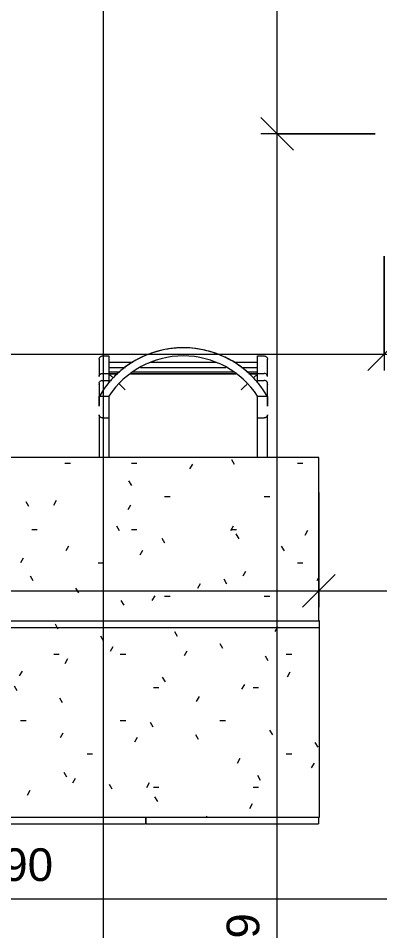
# Model space of a CAD drawing. Header units: millimetres. Extents: x -168557 to 193771, y -108373 to 197278.
# Drawn here: x 177542 to 178649, y -14727 to -11937 of the extents above; entities that cross this region are included whole.
import ezdxf

# ---------------------------------------------------------------- set-up
doc = ezdxf.new("R2010")
doc.units = ezdxf.units.MM
for name, color, linetype, lineweight in [('A-ANNO-DIMS', 211, 'Continuous', 9), ('A-ANNO-DIMS-50', 211, 'Continuous', 9), ('I-FURN', 30, 'Continuous', 9), ('Q-CASE', 31, 'Continuous', 9)]:
    doc.layers.add(name, color=color, linetype=linetype, lineweight=lineweight)
doc.styles.add('@Arial Unicode MS_1', font='ARIALUNI.TTF', dxfattribs={"height": 99.99999999999999})
doc.dimstyles.new('CRT_-__Metros_-_Linha_de_chamada_3_5_mm_2', dxfattribs={"dimscale": 304.8, "dimtxt": 100.5844853193191, "dimasz": 0.3280839895013123, "dimexe": 0.1640419947506562, "dimexo": 0.0625, "dimgap": 0.08202099737532809, "dimtad": 1, "dimdec": 0, "dimlfac": 0.1, "dimdsep": 46, "dimtxsty": '@Arial Unicode MS_1', "dimblk1": 'OBLIQUE', "dimblk2": 'OBLIQUE', "dimsah": 1, "dimcen": 0.09, "dimdle": 0.1640419947506562, "dimazin": 0, "dimtfac": 1, "dimtdec": 4, "dimtix": 1, "dimtmove": 0, "dimatfit": 3, "dimfxl": 0.9842519685039369, "dimfxlon": 1, "dimtvp": 1, "dimtolj": 1, "dimtzin": 0, "dimarcsym": 2})
doc.dimstyles.new('CRT_-__Metros_-_Linha_de_chamada_3_5_mm_3', dxfattribs={"dimscale": 304.8, "dimtxt": 100.5844853193191, "dimasz": 0.3280839895013123, "dimexe": 0.1640419947506562, "dimexo": 0.0625, "dimgap": 0.08202099737532809, "dimtad": 1, "dimlfac": 0.001, "dimrnd": 0.01, "dimzin": 0, "dimdsep": 46, "dimtxsty": '@Arial Unicode MS_1', "dimblk1": 'OBLIQUE', "dimblk2": 'OBLIQUE', "dimsah": 1, "dimcen": 0.09, "dimdle": 0.1640419947506562, "dimazin": 0, "dimtfac": 1, "dimtdec": 4, "dimtix": 1, "dimtmove": 0, "dimatfit": 3, "dimfxl": 0.9842519685039369, "dimfxlon": 1, "dimtvp": 1, "dimtolj": 1, "dimtzin": 0, "dimarcsym": 2})
doc.dimstyles.new('CRT_-__Metros_-_Linha_de_chamada_3_5_mm_5', dxfattribs={"dimscale": 304.8, "dimtxt": 100.5844853193191, "dimasz": 0.3280839895013123, "dimexe": 0.1640419947506562, "dimexo": 0.0625, "dimgap": 0.08202099737532809, "dimtad": 1, "dimlfac": 0.001, "dimrnd": 0.01, "dimzin": 0, "dimdsep": 46, "dimtxsty": '@Arial Unicode MS_1', "dimblk1": 'OBLIQUE', "dimblk2": 'OBLIQUE', "dimsah": 1, "dimcen": 0.09, "dimdle": 0.1640419947506562, "dimazin": 0, "dimtfac": 1, "dimtdec": 4, "dimtix": 1, "dimtmove": 2, "dimatfit": 3, "dimfxl": 0.9842519685039369, "dimfxlon": 1, "dimtvp": 1, "dimtolj": 1, "dimtzin": 0, "dimarcsym": 2})
pattern_1 = [(270, (15379.188, -7064.62), (101.6, -406.4), [16.764, -288.036, 16.764, -288.036, -1625.6]), (270, (15379.188, -7064.62), (101.6, -406.4), [-609.6, 16.764, -592.836, 16.764, -288.036, -711.2]), (270, (15379.188, -7064.62), (101.6, -406.4), [-1524, 16.764, -186.436, 16.764, -491.236]), (29.99999999999999, (15429.988, -7217.02), (301.1527240979959, 291.1881810244989), [16.764, -288.036, 16.764, -288.036, -1625.6]), (29.99999999999999, (15429.988, -7217.02), (301.1527240979959, 291.1881810244989), [-609.6, 16.764, -592.836, 16.764, -288.036, -711.2]), (29.99999999999999, (15429.988, -7217.02), (301.1527240979959, 291.1881810244989), [-1524, 16.764, -186.436, 16.764, -491.236]), (150, (15633.188, -7267.82), (-402.7527240979959, 115.211818975501), [16.764, -288.036, 16.764, -288.036, -1625.6]), (150, (15633.188, -7267.82), (-402.7527240979959, 115.211818975501), [-609.6, 16.764, -592.836, 16.764, -288.036, -711.2]), (150, (15633.188, -7267.82), (-402.7527240979959, 115.211818975501), [-1524, 16.764, -186.436, 16.764, -491.236])]

# ---------------------------------------------------------------- blocks, each defined once
blk = doc.blocks.new('CRT_GAB_COZ_Bancada com cuba - Bancada em U-4227795-TERREO')
at = {"layer": 'Q-CASE'}
h = blk.add_hatch(dxfattribs=at)
h.set_pattern_fill('FP_5', color=256, style=0, pattern_type=2)
h.set_pattern_definition(pattern_1)
h.paths.add_polyline_path([(1579.537704918011, -2927.393993033465), (1579.537704918011, -3502.023997363021), (1599.537704918028, -3502.023997363021), (1599.53770491803, -19.0499999999935), (1579.537704918013, -19.0499999999935), (1579.537704918011, -2213.234141251339)])
h = blk.add_hatch(dxfattribs=at)
h.set_pattern_fill('FP_5', color=256, style=0, pattern_type=2)
h.set_pattern_definition(pattern_1)
h.paths.add_polyline_path([(999.5377049180106, -2213.234141251339), (999.5377049180106, -3502.023997363017), (1579.537704918011, -3502.023997363017), (1579.537704918011, -599.9999999999957), (999.5377049180106, -599.9999999999957), (999.5377049180106, -1856.154215360276)])
at = {"layer": 'Q-CASE', "color": 55}
for p, q in [((1579.537704918025, -19.05000000000054), (1579.537704918025, -3502.023997363025)), ((999.5377049180229, -600.0000000000022), (999.5377049180229, -3502.023997363021)), ((999.5377049180229, -3502.023997363021), (1579.537704918025, -3502.023997363021)), ((1579.537704918025, -3502.023997363025), (1599.537704918041, -3502.023997363025)), ((1599.537704918041, -3502.023997363025), (1599.537704918041, -3500.000000000007))]:
    blk.add_line(p, q, dxfattribs=at)
blk = doc.blocks.new('Blks_Coz_Bancada para Banquetas - Madeira-3512688-TERREO')
at = {"layer": 'Q-CASE'}
h = blk.add_hatch(dxfattribs=at)
h.set_pattern_fill('FP_9', color=256, style=0, pattern_type=2)
h.set_pattern_definition([(180, (-5269.92, -13829.651), (-406.4, -101.6000000000001), [16.764, -288.036, 16.764, -1913.636]), (180, (-5269.92, -13829.651), (-406.4, -101.6000000000001), [-321.564, -288.036, 16.764, -592.836, -1016]), (180, (-5269.92, -13829.651), (-406.4, -101.6000000000001), [-1219.2, 16.764, -288.036, 16.764, -694.436]), (180, (-5269.92, -13829.651), (-406.4, -101.6000000000001), [-1540.764, -186.436, 16.764, -491.236]), (300.0000000000001, (-5422.32, -13880.451), (291.188181024499, -301.1527240979958), [16.764, -288.036, 16.764, -1913.636]), (300.0000000000001, (-5422.32, -13880.451), (291.188181024499, -301.1527240979958), [-321.564, -288.036, 16.764, -592.836, -1016]), (300.0000000000001, (-5422.32, -13880.451), (291.188181024499, -301.1527240979958), [-1219.2, 16.764, -288.036, 16.764, -694.436]), (300.0000000000001, (-5422.32, -13880.451), (291.188181024499, -301.1527240979958), [-1540.764, -186.436, 16.764, -491.236]), (59.99999999999999, (-5473.12, -14083.651), (115.2118189755011, 402.7527240979958), [16.764, -288.036, 16.764, -288.036, -1625.6]), (59.99999999999999, (-5473.12, -14083.651), (115.2118189755011, 402.7527240979958), [-609.6, 16.764, -592.836, 16.764, -288.036, -711.2]), (59.99999999999999, (-5473.12, -14083.651), (115.2118189755011, 402.7527240979958), [-1524, 16.764, -186.436, 16.764, -491.236])])
h.paths.add_polyline_path([(-1705.299673566301, -49.99999999998646), (-1705.299673566304, -549.9999999999876), (1794.700326433676, -549.9999999999854), (1794.700326433676, -49.99999999998646), (-1132.693666599793, -49.99999999998646)])
at = {"layer": 'Q-CASE', "color": 55}
for p, q in [((1794.700326433667, -49.9999999999998), (-1705.299673566308, -49.9999999999998)), ((-1705.299673566308, -49.9999999999998), (-1705.299673566308, -549.9999999999998)), ((-1705.299673566308, -549.9999999999998), (1794.700326433667, -549.9999999999998))]:
    blk.add_line(p, q, dxfattribs=at)
blk = doc.blocks.new('Blks_Mob_Banqueta Minimalista_Brazilian Duda Stool - Madeira e Couro Cinza-3517035-TERREO')
at = {"layer": 'I-FURN', "color": 254}
for p, q in [((-257.4999999999935, 7.849524414721737), (-257.4999999999935, -122.8987100799154)), ((-227.5, 7.849524414708674), (-227.5, -112.8987100799285)), ((227.5, -112.8987100799286), (227.5, 7.849524414706408)), ((257.5000000000064, -122.8987100799154), (257.5000000000064, 7.849524414719571)), ((-227.4999999999937, -112.8987100799155), (-247.4999999999935, -112.8987100799155)), ((-227.5, -112.8987100799284), (-227.5, -152.8987100799284)), ((247.5000000000065, -112.8987100799155), (227.5000000000068, -112.8987100799155)), ((227.5, -152.8987100799283), (227.5, -112.8987100799284)), ((-257.4999999999935, -152.8987100799151), (-257.4999999999935, -179.3351540673724)), ((-227.5, -152.8987100799285), (-227.5, -179.3351540673838)), ((227.5, -179.3351540673838), (227.5, -152.8987100799285)), ((257.5000000000064, -179.3351540673724), (257.5000000000064, -152.8987100799151)), ((-257.4999999999935, -179.3351540673724), (-257.4999999999935, -219.2200227414693)), ((-247.4999999999999, -179.3351540673838), (-257.5000000000002, -179.3351540673838)), ((-227.5, -179.3351540673838), (-247.4999999999999, -179.3351540673838)), ((-227.4999999999995, -179.335154067389), (-245.213900124452, -179.3351540673902)), ((245.2138879080011, -179.3351540673874), (227.5000000000006, -179.3351540673875)), ((247.5, -179.3351540673838), (227.5, -179.3351540673838)), ((257.4999999999999, -179.3351540673838), (247.5, -179.3351540673838)), ((257.5000000000064, -219.2200227399424), (257.5000000000064, -179.3351540673724)), ((-257.4999999999935, -214.6958493961684), (-257.4999999999935, -213.6775216729148)), ((-227.5000000000017, -221.2741903891403), (-227.5000000000017, -220.5833389433932)), ((-227.5, -220.5833389433933), (-227.5, -227.8391068763874)), ((227.5000000000027, -221.2741903891392), (227.5000000000027, -220.5833382053129)), ((227.5, -227.8391068763885), (227.5, -220.5833382053152)), ((257.5000000000064, -213.6775216729148), (257.5000000000064, -214.7564923617868)), ((-257.4999999999935, -239.347593466923), (-257.4999999999935, -292.4686083776817)), ((-227.5, -227.8391068763874), (-247.5000000000002, -227.8391068763874)), ((-227.5, -249.3170404370929), (-247.5000000000012, -249.3170404370929)), ((-227.5, -227.8391068763869), (-227.5, -249.3170404370929)), ((-200.6637139716885, -247.8598762273734), (-227.4999999999995, -247.8598762273734)), ((-227.4999999999995, -247.9089821370671), (-200.6113592231695, -247.9089821370671)), ((-227.5, -249.3170404370929), (-227.5, -302.4931981155535)), ((161.8958612363031, -247.8598762273734), (-161.8958612363022, -247.8598762273734)), ((-161.8369619430067, -247.9089821370671), (161.8369619430077, -247.9089821370671)), ((200.6121997060025, -247.9089821370671), (227.5000000000005, -247.9089821370671)), ((227.5000000000004, -247.8598762273734), (200.6645569977196, -247.8598762273734)), ((227.5, -249.3170404370929), (227.5, -227.839106876388)), ((247.5000000000004, -227.8391068763875), (227.5, -227.8391068763875)), ((227.5, -302.4931981155535), (227.5, -249.3170404370929)), ((247.4999999999997, -249.3170404370929), (227.5, -249.3170404370929)), ((257.5000000000064, -292.4686083776817), (257.5000000000064, -239.3475934666891)), ((-194.1616701619841, -253.9584400667781), (-227.4999999999995, -253.9584400667781)), ((-177.8496545636127, -267.6447596654492), (-227.4999999999937, -267.6447596654492)), ((154.5810369617344, -253.9584400667781), (-154.5810369617334, -253.9584400667781)), ((130.4889960622577, -267.6447596654492), (-130.4889960622425, -267.6447596654492)), ((227.5000000000068, -267.6447596654492), (177.8496545636257, -267.6447596654492)), ((227.5000000000005, -253.9584400667781), (194.1621973431124, -253.9584400667781)), ((-227.5, -302.4931981155535), (-247.5000000000002, -302.4931981155535)), ((-227.4999999999937, -282.6447596654501), (-154.4998930308543, -282.6447596654501)), ((-101.069004587258, -282.6447596654501), (101.0690045872732, -282.6447596654501)), ((154.4998930308695, -282.6447596654501), (227.5000000000068, -282.6447596654501)), ((247.4999999999997, -302.4931981155535), (227.5, -302.4931981155535))]:
    blk.add_line(p, q, dxfattribs=at)
at = {"layer": 'I-FURN', "color": 254, "flags": 128}
for points in [[(-257.4999999999935, -122.8987100799154), (-257.4920010666049, -122.4988167380504), (-257.4680170630202, -122.0995631402247), (-257.428086358531, -121.7015880070274), (-257.3722728337519, -121.3055280137735), (-257.3006657784044, -120.9120167719639), (-257.2133797485149, -120.5216838156452), (-257.1105543831023, -120.1351535942769), (-256.9923541808176, -119.7530444737556), (-256.8589682367726, -119.3759677471641), (-256.7106099400228, -119.00452665683), (-256.5475166321945, -118.6393154292568), (-256.369949227788, -118.2809183245009), (-256.1781917967709, -117.9299087014777), (-255.9725511101275, -117.586848100706), (-255.7533561490898, -117.2522853459656), (-255.5209575788367, -116.9267556662935), (-255.2757271875031, -116.6107798397328), (-255.0180572914025, -116.3048633602028), (-254.7483601074039, -116.0094956288117), (-254.4670670934651, -115.7251491709198), (-254.1746282584073, -115.4522788802076), (-253.8715114419795, -115.1913212909277), (-253.5582015664278, -114.9426938795517), (-253.2351998607193, -114.7067943969046), (-252.9030230586742, -114.4840002318382), (-252.5622025723226, -114.274667807482), (-252.2132836417301, -114.0791320110668), (-251.8568244627616, -113.8977056581498), (-251.4933952940557, -113.7306789921977), (-251.1235775447614, -113.578319220243), (-250.7479628443809, -113.4408700854196), (-250.3671520963136, -113.3185514770246), (-249.981754516517, -113.2115590787316), (-249.5923866589066, -113.1200640555621), (-249.1996714289965, -113.0442127800324), (-248.8042370873751, -112.9841265979992), (-248.4067162446383, -112.9399016345403), (-248.0077448493283, -112.911608640159), (-247.6079611705761, -112.8992928776163), (-247.4999999999935, -112.8987100799155)], [(247.5000000000065, -112.8987100799155), (247.8998933418715, -112.9067090133062), (248.2991469396994, -112.9306930168887), (248.6971220728946, -112.9706237213779), (249.0931820661484, -113.0264372461592), (249.4866933079581, -113.0980443015045), (249.8770262642789, -113.1853303313963), (250.2635564856494, -113.2881556968088), (250.6456656061664, -113.4063558990913), (251.0227423327578, -113.5397418431364), (251.3941834230919, -113.6881001398862), (251.7593946506651, -113.8511934477144), (252.1177917554232, -114.0287608521231), (252.4688013784442, -114.220518283138), (252.8118619792159, -114.4261589697815), (253.1464247339563, -114.6453539308191), (253.4719544136306, -114.8777525010723), (253.7879302401913, -115.1229828924059), (254.0938467197235, -115.3806527885064), (254.3892144511125, -115.6503499725073), (254.6735609090021, -115.9316429864439), (254.9464311997144, -116.2240818215016), (255.2073887889964, -116.5271986379295), (255.4560162003703, -116.8405085134812), (255.6919156830173, -117.1635102191897), (255.9147098480859, -117.4956870212347), (256.1240422724399, -117.8365075075864), (256.3195780688551, -118.1854264381788), (256.5010044217722, -118.5418856171495), (256.6680310877242, -118.9053147858532), (256.8203908596789, -119.2751325351497), (256.9578399945023, -119.650747235528), (257.0801586028995, -120.0315579835953), (257.1871510011903, -120.416955563392), (257.2786460243599, -120.8063234210023), (257.3544972998917, -121.1990386509146), (257.4145834819249, -121.5944729925338), (257.4588084453839, -121.9919938352729), (257.487101439763, -122.3909652305785), (257.4994172023057, -122.7907489093328), (257.5000000000064, -122.8987100799154)], [(-257.4999999999935, -179.3351540673724), (-257.4999999999935, -178.1354740417731), (-257.4999999999935, -176.9377132482959), (-257.4999999999935, -175.7437878487039), (-257.4999999999935, -174.5556078689445), (-257.4999999999935, -173.3750741435199), (-257.4999999999935, -172.2040752745552), (-257.4999999999935, -171.0444846104481), (-257.4999999999935, -169.8981572488885), (-257.4999999999935, -168.7669270691185), (-257.4999999999935, -167.652603798112), (-257.4999999999935, -166.55697011539), (-257.4999999999935, -165.4817788011267), (-257.4999999999935, -164.4287499320594), (-257.4999999999935, -163.3995681297444), (-257.4999999999935, -162.3958798655188), (-257.4999999999935, -161.4192908265003), (-257.4999999999935, -160.4713633468181), (-257.4999999999935, -159.5536139082258), (-257.4999999999935, -158.6675107140525), (-257.4999999999935, -157.8144713403835), (-257.4999999999935, -156.9958604682446), (-257.4999999999935, -156.2129877004006), (-257.4999999999935, -155.4671054662812), (-257.4999999999935, -154.7594070183401), (-257.4999999999935, -154.091024523132), (-257.4999999999935, -153.46302725007), (-257.4999999999935, -152.8764198608223), (-257.4999999999935, -152.3321408020755), (-257.4999999999935, -151.8310608042171), (-257.4999999999935, -151.3739814883531), (-257.4999999999935, -150.9616340838851), (-257.4999999999935, -150.5946782586935), (-257.4999999999935, -150.273701063821), (-257.4999999999935, -149.9992159943124), (-257.4999999999935, -149.7716621677169), (-257.4999999999935, -149.5914036216196), (-257.4999999999935, -149.4587287312405), (-257.4999999999935, -149.3738497481031), (-257.4999999999935, -149.3369024604706)], [(-257.4999999999935, -149.3591508675426), (-257.4999999999935, -149.4311028782923), (-257.4999999999935, -149.5508949917535), (-257.4999999999935, -149.7183355661016), (-257.4999999999935, -149.9331567321332), (-257.4999999999935, -150.1950148218106), (-257.4999999999935, -150.5034909180462), (-257.4999999999935, -150.8580915248979), (-257.4999999999935, -151.2582493570332), (-257.4999999999935, -151.7033242472826)], [(257.5000000000064, -151.4759535345236), (257.5000000000064, -151.05317811003), (257.5000000000064, -150.6756478138969), (257.5000000000064, -150.3439666140723), (257.5000000000064, -150.0586651297131), (257.5000000000064, -149.8201997823384), (257.5000000000064, -149.6289520656309), (257.5000000000064, -149.4852279351409), (257.5000000000064, -149.3892573188183), (257.5000000000064, -149.341193749177)], [(257.5000000000064, -149.3591508675426), (257.5000000000064, -149.4311028782945), (257.5000000000064, -149.5508949917556), (257.5000000000064, -149.7183355661037), (257.5000000000064, -149.9331567321332), (257.5000000000064, -150.1950148218128), (257.5000000000064, -150.5034909180484), (257.5000000000064, -150.8580915248979), (257.5000000000064, -151.2582493570332), (257.5000000000064, -151.7033242472848), (257.5000000000064, -152.1926041707738), (257.5000000000064, -152.7253063839955), (257.5000000000064, -153.3005786770424), (257.5000000000064, -153.9175007369685), (257.5000000000064, -154.5750856200814), (257.5000000000064, -155.2722813308429), (257.5000000000064, -156.0079725048438), (257.5000000000064, -156.7809821931454), (257.5000000000064, -157.5900737451436), (257.5000000000064, -158.4339527869578), (257.5000000000064, -159.3112692921332), (257.5000000000064, -160.2206197414147), (257.5000000000064, -161.1605493680675), (257.5000000000064, -162.1295544851974), (257.5000000000064, -163.1260848913282), (257.5000000000064, -164.1485463503896), (257.5000000000064, -165.1953031421605), (257.5000000000064, -166.2646806790704), (257.5000000000064, -167.3549681851836), (257.5000000000064, -168.4644214330709), (257.5000000000064, -169.5912655342081), (257.5000000000064, -170.7336977784122), (257.5000000000064, -171.8898905178021), (257.5000000000064, -173.0579940906288), (257.5000000000064, -174.2361397803635), (257.5000000000064, -175.4224428052277), (257.5000000000064, -176.6150053334426), (257.5000000000064, -177.811919519366), (257.5000000000064, -179.0112705556246), (257.5000000000064, -179.3351540673724)], [(-256.8311728968918, -179.3351540673789), (-250.6915028429293, -189.486961192554), (-244.1507798624206, -199.3851266372497), (-237.2194677168547, -209.0138154482455), (-229.9086550270622, -218.357623777459), (-222.2300375337905, -227.4016035248011), (-214.195899387009, -236.1312862519539), (-205.8190934939001, -244.5327063287869), (-197.113020956928, -252.5924232753887), (-188.0916096349641, -260.2975432639549), (-178.7692918616523, -267.635739746177), (-169.1609813567759, -274.595273173084), (-159.2820493674828, -281.1650097758097), (-149.148300077558, -287.3344393772624), (-138.7759453241175, -293.0936922061489), (-128.181578662113, -298.4335546865253), (-117.3821488181958, -303.3454841775299), (-106.3949325763577, -307.8216226397973), (-95.23750713877232, -311.8548092066511), (-83.92772200601841, -315.4385916399478), (-72.48367042167855, -318.5672366522941), (-60.92366042702159, -321.2357390790818), (-49.26618557203691, -323.4398298856721), (-37.5298953296961, -325.1759829969619), (-25.73356526077835, -326.4414209383314), (-13.89606697697925, -327.2341192790184), (-2.036337950350071, -327.5528098707765), (9.82664878260008, -327.3969828766442), (21.67391497374134, -326.7668875865711), (33.48650752444411, -325.6635320186112), (45.24552880651711, -324.0886813062951), (56.93216689436539, -322.0448548748204), (68.52772566006175, -319.5353224104795), (80.0136546831699, -316.5640986298803), (91.37157892745456, -313.1359368572432), (102.5833281370205, -309.2563214201004), (113.6309659048433, -304.931458875547), (124.4968183671976, -300.1682680810624), (135.1635024780695, -294.9743691258294), (145.6139538183189, -289.3580711402002), (155.8314538951133, -283.3283590028759), (165.7996568879464, -276.894878967), (175.5026157984653, -270.0679232282318), (184.9248079622676, -262.8584134594139), (194.0511598818494, -255.2778833382295), (202.867071340995, -247.3384600957746), (211.3584387619978, -239.0528451155921), (219.5116777683754, -230.434293614138), (227.3137449169838, -221.4965934352954), (234.7521585647391, -212.2540429927372), (241.8150188365773, -202.7214283955357), (248.4910266627348, -192.9139997935329), (254.7695018548195, -182.8474469803458), (256.8311728969069, -179.3351540673767)], [(-247.5000000000003, -302.4931981155532), (-249.7252093395627, -302.2418607213045), (-251.8388373911745, -301.5004516449998), (-253.7348980185858, -300.3061482335796), (-255.3183148246787, -298.7188378470692), (-256.5096886790228, -296.8181148562791), (-257.2492791218174, -294.6992894486955), (-257.5000000000002, -292.4686083776991)], [(257.4999999999999, -292.4686083776941), (257.2492791218181, -294.6992894486915), (256.5096886790241, -296.8181148562761), (255.3183148246802, -298.7188378470673), (253.7348980185872, -300.3061482335787), (251.8388373911754, -301.5004516449997), (249.7252093395629, -302.2418607213049), (247.4999999999997, -302.4931981155537)]]:
    blk.add_lwpolyline(points, dxfattribs=at)
at = {"layer": 'I-FURN', "color": 254}
blk.add_arc((1.945231000646679e-14, -30.939772393552), 271.6200274319319, 213.1159033759157, 326.884096624084, dxfattribs=at)
for points, knots in [([(-257.4999999999763, -219.2200038895348), (-257.5000016368875, -219.8651551220332), (-257.3310613839837, -221.1549774697201), (-256.3369914921178, -223.6056887603588), (-254.185314320531, -225.9305750444672), (-250.8638896171312, -227.5108109340815), (-248.6211175148168, -227.8390940550038), (-247.5000000000003, -227.8391068763867)], [0, 0, 0, 0, 0.1428571428571428, 0.2857142857142857, 0.5714285714285714, 0.7857142857142857, 1, 1, 1, 1]), ([(-177.4999999999988, -198.7285685476302), (-181.6457346435893, -202.8101039214657), (-188.1086740009271, -209.3246292001329), (-194.4053705524647, -215.5641895318507), (-196.7169874121674, -217.8483711992006)], [0, 0, 0, 0, 0.2, 0.3202070231050141, 0.3202070231050141, 0.3202070231050141, 0.3202070231050141]), ([(177.4999999999997, -198.7285685476302), (181.5831695575997, -202.872643967387), (188.1203755508668, -209.3129323334382), (194.4139056801291, -215.5556578201517), (196.7225597547892, -217.842801086765)], [0, 0, 0, 0, 0.2, 0.3202070231049995, 0.3202070231049995, 0.3202070231049995, 0.3202070231049995]), ([(-214.2829165139851, -235.1102010396431), (-216.5605252865114, -237.3292051331229), (-221.5827369258601, -242.2031133390413), (-225.5400385161578, -246.0410745470028), (-227.4999999999995, -247.8598762273734)], [0.6535193786392312, 0.6535193786392312, 0.6535193786392312, 0.6535193786392312, 0.8, 1, 1, 1, 1]), ([(-222.692042257892, -226.8779223361204), (-219.5049085218785, -230.5003748283543), (-211.3483532702494, -239.323841989349), (-198.4184765836889, -251.7126878177722), (-188.6124168643347, -259.941944352859), (-184.0732074078936, -263.5346722787124)], [0.08423626056503643, 0.08423626056503643, 0.08423626056503643, 0.08423626056503643, 0.25, 0.5, 0.7140879282361987, 0.7140879282361987, 0.7140879282361987, 0.7140879282361987]), ([(184.0758355579506, -263.5325822325073), (188.6106769955592, -259.9432094493984), (198.4125574641065, -251.7177460901124), (211.3391541229874, -239.3333115285148), (219.4999272570495, -230.5059109488948), (222.6892679006409, -226.8810637495968)], [0.2860715973786979, 0.2860715973786979, 0.2860715973786979, 0.2860715973786979, 0.5, 0.75, 0.9157739561174258, 0.9157739561174258, 0.9157739561174258, 0.9157739561174258]), ([(214.2802184469704, -235.113499616994), (216.5549343033995, -237.3351670346066), (221.5726707925786, -242.2133224130765), (225.5785084434827, -246.0026200162794), (227.5000000000004, -247.8598762273733)], [0.6535259124047781, 0.6535259124047781, 0.6535259124047781, 0.6535259124047781, 0.8, 1, 1, 1, 1]), ([(251.8373788848947, -248.3303307653725), (251.5004117323809, -248.4920825642893), (250.1163033474458, -249.0638845138385), (248.6211195387907, -249.3170422612788), (247.4999999999999, -249.3170404370932)], [0.7142857142857142, 0.7142857142857142, 0.7142857142857142, 0.7142857142857142, 0.7857142857142857, 1, 1, 1, 1]), ([(-183.0076158900728, -264.3741226181782), (-182.6011029623492, -264.6928619637625), (-176.8900500256102, -269.1467116092514), (-171.1659735786228, -273.275660190673), (-165.8552662894568, -276.8573832264761)], [0.7308363295526008, 0.7308363295526008, 0.7308363295526008, 0.7308363295526008, 0.75, 1, 1, 1, 1]), ([(-165.8552662894568, -276.8573832264761), (-159.597195755659, -281.0780405080988), (-150.5179451169156, -286.7179540318534), (-140.9178699581728, -291.9670057743191), (-138.1826417892393, -293.4070978404783)], [0, 0, 0, 0, 0.07142857142857142, 0.09930185167607894, 0.09930185167607894, 0.09930185167607894, 0.09930185167607894]), ([(165.8552662894604, -276.8573832264737), (171.1627657808625, -273.277823639439), (176.8789616838728, -269.1547951921596), (182.5832972812971, -264.706753113923), (182.9844069961554, -264.3923130768708)], [0, 0, 0, 0, 0.25, 0.2689132849177355, 0.2689132849177355, 0.2689132849177355, 0.2689132849177355]), ([(-133.7184926148131, -295.7093700814355), (-130.875992874711, -297.1449535064769), (-115.8718278742449, -304.4235270942109), (-99.74056478967364, -310.6503421643943), (-86.1103098214203, -314.7859154096591)], [0.1143456424625421, 0.1143456424625421, 0.1143456424625421, 0.1143456424625421, 0.1428571428571428, 0.2626438285991428, 0.2626438285991428, 0.2626438285991428, 0.2626438285991428]), ([(86.10631235599202, -314.7857803020883), (91.61566315941752, -313.1145355475749), (108.2013139544743, -307.5480967772519), (123.7579139551526, -300.7393063411026), (133.7188087358814, -295.7089088418954)], [0.7373108402351615, 0.7373108402351615, 0.7373108402351615, 0.7373108402351615, 0.7857142857142857, 0.8856288618403482, 0.8856288618403482, 0.8856288618403482, 0.8856288618403482]), ([(-82.08887717610887, -315.9749445817051), (-80.78749609089252, -316.3496918080008), (-63.8657052311095, -321.0967494962289), (-46.08058163426799, -324.439686328687), (-29.35959634746727, -326.1033094015868)], [0.2743741149999738, 0.2743741149999738, 0.2743741149999738, 0.2743741149999738, 0.2857142857142857, 0.4212359361970632, 0.4212359361970632, 0.4212359361970632, 0.4212359361970632]), ([(-27.64904239877303, -326.2684318002744), (-27.31339046348298, -326.2998385241767), (-9.323645705804157, -327.9517605687693), (9.334434992315742, -327.9497187298801), (27.32246657895329, -326.299057902012), (27.65449784253121, -326.26801819626)], [0.4258543522184201, 0.4258543522184201, 0.4258543522184201, 0.4258543522184201, 0.4285714285714285, 0.5714285714285714, 0.5741160329903637, 0.5741160329903637, 0.5741160329903637, 0.5741160329903637]), ([(29.34945172715688, -326.104605028521), (41.67444544168203, -324.8802572431621), (59.49460458675114, -321.9565683491135), (76.57455625572902, -317.5583523038593), (81.91566987206028, -316.0234582741655)], [0.5786917713138443, 0.5786917713138443, 0.5786917713138443, 0.5786917713138443, 0.6785714285714286, 0.7250917755262526, 0.7250917755262526, 0.7250917755262526, 0.7250917755262526])]:
    blk.add_open_spline(points, degree=3, knots=knots, dxfattribs=at)
for points in [[(-227.5000000000017, -221.2741903891403), (-226.6683463920032, -222.2682365412348), (-225.8319144570487, -223.2547833795545), (-224.9907933103823, -224.2338675748037)], [(-192.0016043032037, -223.0659963791913), (-192.9711805003848, -222.0971414880087), (-193.9367730247666, -221.1176537734771), (-194.8978243246905, -220.1277585940123)], [(194.8978243247095, -220.127758593993), (193.9367730247702, -221.1176537734738), (192.9711805003728, -222.0971414880211), (192.0016043031761, -223.0659963792191)], [(224.9907378522498, -224.2339277184747), (225.8318474473735, -223.2548600247291), (226.6682993787432, -222.2682927345223), (227.5000000000027, -221.2741903891392)], [(257.4999999999999, -219.2200227399551), (257.4999999999999, -220.7245015082618), (256.5651847709088, -223.7306335870141), (252.7333775288856, -227.0334190320891), (249.2453292519944, -227.8390741049646), (247.5, -227.8391068763889)], [(-257.5000000000002, -239.3475934669364), (-257.5000000000002, -240.2175801147436), (-257.3831480963639, -241.0872517189907), (-257.1572538992762, -241.9276812947973)], [(-257.1572536565251, -241.9276821979418), (-256.931359462235, -242.7681114517507), (-256.5964230554105, -243.5792986877065), (-256.1602540378447, -244.3323169520143)], [(-256.1602540378447, -244.3323169520143), (-255.2879156902347, -245.8383540201036), (-254.0106466095603, -247.1117150349081), (-252.5000000000003, -247.9813878047732)], [(-252.5000000000003, -247.9813878047732), (-250.9893533904402, -248.8510605746382), (-249.2453292519945, -249.3170450995639), (-247.5000000000002, -249.3170404370922)], [(253.7335206374374, -247.1431158423358), (253.1490077467085, -247.6081183023953), (252.5113132480469, -248.0068271311974), (251.8373789770364, -248.3303307211425)], [(256.5089679164146, -243.6746661853753), (255.8588458557874, -245.0179313681306), (254.9025464721725, -246.2131108798328), (253.7335206374374, -247.1431158423358)], [(257.2490388565715, -241.5670533117477), (257.0825456462949, -242.2943795848567), (256.8340289467283, -243.0030335939977), (256.5089679164146, -243.6746661853753)], [(257.4999999999714, -239.3475696524766), (257.5000017878344, -240.0937285015614), (257.415532066848, -240.8397270386386), (257.2490388565715, -241.5670533117477)], [(-150.9569138423991, -256.7480973252596), (-152.1845683506334, -255.9273867292144), (-153.4021212935704, -255.0989473007003), (-154.6095339933553, -254.2630469677754)], [(138.1823600968888, -293.4070895692939), (147.9285840349315, -288.2760388598203), (157.1573043686761, -282.7235868938776), (165.8552662894604, -276.8573832264737)], [(154.6081428385219, -254.2639617296794), (153.4010790569133, -255.0996153537762), (152.183891534045, -255.9278118209566), (150.9566397747118, -256.748271194205)], [(-104.4573224870688, -281.6710240537038), (-105.1311521428439, -281.3903437604172), (-105.8030093849875, -281.107289368619), (-106.4728839249511, -280.8218902560833)], [(106.4655729524227, -280.8238471503882), (105.7968685764111, -281.1087824296522), (105.1262283291615, -281.3913780274608), (104.4536707271488, -281.6716028677915)]]:
    blk.add_open_spline(points, degree=3, dxfattribs=at)
blk = doc.blocks.new('Blks_Coz_Caixa Baixa com 01 Porta - Branco 60cm de profundidade-3891319-TERREO')
at = {"layer": 'Q-CASE', "color": 55}
for p, q in [((-279.0000000000036, -319.999999999999), (-279.0000000000036, -299.9999999999989)), ((278.9999999999964, -299.9999999999989), (278.9999999999964, -319.999999999999)), ((-279.0000000000036, -319.999999999999), (278.9999999999964, -319.999999999999))]:
    blk.add_line(p, q, dxfattribs=at)
blk = doc.blocks.new('Blks_Coz_Caixa Baixa com Gaveteiros_0001 - Branco 53cm largura-3891383-TERREO')
at = {"layer": 'Q-CASE', "color": 55}
for p, q in [((-264.0000000000002, -319.9999999999989), (-264.0000000000002, -299.9999999999988)), ((263.9999999999998, -299.9999999999988), (263.9999999999998, -319.9999999999989)), ((-264.0000000000002, -319.9999999999989), (263.9999999999998, -319.9999999999989))]:
    blk.add_line(p, q, dxfattribs=at)
blk = doc.blocks.new('DIMBLOCK194-TERREO')
at = {"layer": 'A-ANNO-DIMS-50', "lineweight": 18}
for p, q in [((177802.1242215152, -5479.650771996337), (177752.1242215152, -5429.650771996336)), ((177802.1242215152, -5479.650771996337), (177852.1242215152, -5529.650771996337)), ((177802.1242215151, -16579.65077199635), (177752.1242215151, -16529.65077199635)), ((177802.1242215151, -16579.65077199635), (177852.1242215151, -16629.65077199634))]:
    blk.add_line(p, q, dxfattribs=at)
at = {"layer": 'A-ANNO-DIMS-50'}
for p, q in [((177802.1242215152, -5429.650771996337), (177802.1242215151, -16629.65077199634)), ((178102.1242215152, -5479.650771996339), (177752.1242215152, -5479.650771996335)), ((177802.1242215152, -5479.650771996337), (178102.1242215152, -5479.650771996337)), ((178102.1242215151, -16579.65077199635), (177752.1242215151, -16579.65077199635)), ((177802.1242215151, -16579.65077199635), (178102.1242215151, -16579.65077199635))]:
    blk.add_line(p, q, dxfattribs=at)
at = {"layer": 'A-ANNO-DIMS-50', "color": 0, "insert": (177647.3214110502, -11203.65552384428), "char_height": 99.99999999999999, "width": 417.6114044350581, "attachment_point": 1, "rotation": 90, "line_spacing_factor": 1.117605392436879, "style": '@Arial Unicode MS_1'}
blk.add_mtext('11,10', dxfattribs=at)
blk = doc.blocks.new('_Oblique')
at = {"color": 0, "linetype": 'ByBlock', "lineweight": -2}
blk.add_line((-0.5, -0.5), (0.5, 0.5), dxfattribs=at)
blk = doc.blocks.new('DIMBLOCK210-TERREO')
at = {"layer": 'A-ANNO-DIMS-50', "lineweight": 18}
for p, q in [((178334.746387424, -12289.65077199636), (178284.746387424, -12239.65077199636)), ((178334.746387424, -12289.65077199636), (178384.746387424, -12339.65077199636)), ((178334.746387424, -16579.65077199634), (178284.746387424, -16529.65077199634)), ((178334.746387424, -16579.65077199634), (178384.746387424, -16629.65077199634))]:
    blk.add_line(p, q, dxfattribs=at)
at = {"layer": 'A-ANNO-DIMS-50'}
for p, q in [((178634.746387424, -12289.65077199636), (178284.746387424, -12289.65077199636)), ((178334.746387424, -16629.65077199634), (178334.746387424, -12289.65077199636)), ((178334.746387424, -12289.65077199636), (178634.746387424, -12289.65077199636)), ((178034.746387424, -16579.65077199634), (178384.746387424, -16579.65077199634)), ((178334.746387424, -16579.65077199634), (178034.746387424, -16579.65077199634))]:
    blk.add_line(p, q, dxfattribs=at)
at = {"layer": 'A-ANNO-DIMS-50', "color": 0, "insert": (178179.943576959, -14945.29059717053), "char_height": 99.99999999999999, "width": 324.6747624076029, "attachment_point": 1, "rotation": 90, "line_spacing_factor": 1.117605392436879, "style": '@Arial Unicode MS_1'}
blk.add_mtext('4,29', dxfattribs=at)
blk = doc.blocks.new('DIMBLOCK211-TERREO')
at = {"layer": 'A-ANNO-DIMS-50', "lineweight": 18}
for p, q in [((178334.746387424, -8369.650771996356), (178284.746387424, -8319.650771996354)), ((178334.746387424, -8369.650771996356), (178384.746387424, -8419.650771996356)), ((178334.746387424, -12289.65077199636), (178284.746387424, -12239.65077199636)), ((178334.746387424, -12289.65077199636), (178384.746387424, -12339.65077199636))]:
    blk.add_line(p, q, dxfattribs=at)
at = {"layer": 'A-ANNO-DIMS-50'}
for p, q in [((178634.746387424, -8369.650771996356), (178284.746387424, -8369.650771996356)), ((178334.746387424, -12289.65077199636), (178334.746387424, -8369.650771996356)), ((178334.746387424, -8369.650771996356), (178634.746387424, -8369.650771996356)), ((178634.746387424, -12289.65077199636), (178284.746387424, -12289.65077199636)), ((178334.746387424, -12289.65077199636), (178634.746387424, -12289.65077199636))]:
    blk.add_line(p, q, dxfattribs=at)
at = {"layer": 'A-ANNO-DIMS-50', "color": 0, "insert": (178179.943576959, -10464.93192299953), "char_height": 99.99999999999999, "width": 324.6747624076029, "attachment_point": 1, "rotation": 90, "line_spacing_factor": 1.117605392436879, "style": '@Arial Unicode MS_1'}
blk.add_mtext('3,92', dxfattribs=at)
blk = doc.blocks.new('DIMBLOCK213-TERREO')
at = {"layer": 'A-ANNO-DIMS-50'}
for p, q in [((174962.3315173456, -12664.04015122955), (174962.3315173456, -13014.04015122955)), ((174962.3315173456, -12964.04015122955), (174962.3315173456, -12664.04015122955)), ((178662.3315173456, -12664.04015122955), (178662.3315173456, -13014.04015122955)), ((178662.3315173456, -12964.04015122955), (178662.3315173456, -12664.04015122955)), ((174912.3315173456, -12964.04015122955), (178662.3315173456, -12964.04015122955))]:
    blk.add_line(p, q, dxfattribs=at)
at = {"layer": 'A-ANNO-DIMS-50', "lineweight": 18}
for p, q in [((174962.3315173456, -12964.04015122955), (175012.3315173456, -12914.04015122955)), ((178662.3315173456, -12964.04015122955), (178712.3315173456, -12914.04015122955)), ((174962.3315173456, -12964.04015122955), (174912.3315173456, -13014.04015122955)), ((178662.3315173456, -12964.04015122955), (178612.3315173456, -13014.04015122955))]:
    blk.add_line(p, q, dxfattribs=at)
at = {"layer": 'A-ANNO-DIMS-50', "color": 0, "insert": (176677.0503663424, -12809.23734076457), "char_height": 99.99999999999999, "width": 324.6747624076029, "attachment_point": 1, "line_spacing_factor": 1.117605392436879, "style": '@Arial Unicode MS_1'}
blk.add_mtext('3,70', dxfattribs=at)
blk = doc.blocks.new('DIMBLOCK214-TERREO')
at = {"layer": 'A-ANNO-DIMS-50'}
for p, q in [((178662.3315173456, -12664.04015122955), (178662.3315173456, -13014.04015122955)), ((178662.3315173456, -12964.04015122955), (178662.3315173456, -12664.04015122955)), ((179462.3315173456, -12928.78445029053), (179462.3315173456, -13014.04015122955)), ((179462.3315173456, -12964.04015122955), (179462.3315173456, -12928.78445029053)), ((178662.3315173456, -12964.04015122955), (179512.3315173456, -12964.04015122955))]:
    blk.add_line(p, q, dxfattribs=at)
at = {"layer": 'A-ANNO-DIMS-50', "lineweight": 18}
for p, q in [((178662.3315173456, -12964.04015122955), (178712.3315173456, -12914.04015122955)), ((179462.3315173456, -12964.04015122955), (179512.3315173456, -12914.04015122955)), ((178662.3315173456, -12964.04015122955), (178612.3315173456, -13014.04015122955)), ((179462.3315173456, -12964.04015122955), (179412.3315173456, -13014.04015122955))]:
    blk.add_line(p, q, dxfattribs=at)
at = {"layer": 'A-ANNO-DIMS-50', "color": 0, "insert": (178984.884315656, -12809.23734076457), "char_height": 99.99999999999999, "width": 185.8732840549102, "attachment_point": 1, "line_spacing_factor": 1.117605392436879, "style": '@Arial Unicode MS_1'}
blk.add_mtext('80', dxfattribs=at)
blk = doc.blocks.new('DIMBLOCK215-TERREO')
at = {"layer": 'A-ANNO-DIMS-50'}
for p, q in [((174962.3315173456, -13387.18731746933), (174962.3315173456, -13737.18731746933)), ((174962.3315173456, -13687.18731746933), (174962.3315173456, -13387.18731746933)), ((178462.3315173456, -13387.18731746933), (178462.3315173456, -13737.18731746933)), ((178462.3315173456, -13687.18731746933), (178462.3315173456, -13387.18731746933)), ((174912.3315173456, -13687.18731746933), (178462.3315173456, -13687.18731746933))]:
    blk.add_line(p, q, dxfattribs=at)
at = {"layer": 'A-ANNO-DIMS-50', "lineweight": 18}
for p, q in [((174962.3315173456, -13687.18731746933), (175012.3315173456, -13637.18731746933)), ((178462.3315173456, -13687.18731746933), (178512.3315173456, -13637.18731746933)), ((174962.3315173456, -13687.18731746933), (174912.3315173456, -13737.18731746933)), ((178462.3315173456, -13687.18731746933), (178412.3315173456, -13737.18731746933))]:
    blk.add_line(p, q, dxfattribs=at)
at = {"layer": 'A-ANNO-DIMS-50', "color": 0, "insert": (176577.0503663424, -13532.38450700435), "char_height": 99.99999999999999, "width": 324.6747624076029, "attachment_point": 1, "line_spacing_factor": 1.117605392436879, "style": '@Arial Unicode MS_1'}
blk.add_mtext('3,50', dxfattribs=at)
blk = doc.blocks.new('DIMBLOCK216-TERREO')
at = {"layer": 'A-ANNO-DIMS-50'}
for p, q in [((178462.3315173456, -13387.18731746933), (178462.3315173456, -13737.18731746933)), ((178462.3315173456, -13687.18731746933), (178462.3315173456, -13387.18731746933)), ((179462.3315173456, -13387.18731746933), (179462.3315173456, -13737.18731746933)), ((179462.3315173456, -13687.18731746933), (179462.3315173456, -13387.18731746933)), ((178462.3315173456, -13687.18731746933), (179512.3315173456, -13687.18731746933))]:
    blk.add_line(p, q, dxfattribs=at)
at = {"layer": 'A-ANNO-DIMS-50', "lineweight": 18}
for p, q in [((178462.3315173456, -13687.18731746933), (178512.3315173456, -13637.18731746933)), ((179462.3315173456, -13687.18731746933), (179512.3315173456, -13637.18731746933)), ((178462.3315173456, -13687.18731746933), (178412.3315173456, -13737.18731746933)), ((179462.3315173456, -13687.18731746933), (179412.3315173456, -13737.18731746933))]:
    blk.add_line(p, q, dxfattribs=at)
at = {"layer": 'A-ANNO-DIMS-50', "color": 0, "insert": (178827.0503663424, -13532.38450700435), "char_height": 99.99999999999999, "width": 324.6747624076029, "attachment_point": 1, "line_spacing_factor": 1.117605392436879, "style": '@Arial Unicode MS_1'}
blk.add_mtext('1,00', dxfattribs=at)
blk = doc.blocks.new('DIMBLOCK218-TERREO')
at = {"layer": 'A-ANNO-DIMS-50'}
for p, q in [((175562.3315173456, -14329.78667566896), (175562.3315173456, -14679.78667566896)), ((175562.3315173456, -14629.78667566896), (175562.3315173456, -14329.78667566896)), ((179462.3315173456, -14329.78667566896), (179462.3315173456, -14679.78667566896)), ((179462.3315173456, -14629.78667566896), (179462.3315173456, -14329.78667566896)), ((175562.3315173456, -14629.78667566896), (179512.3315173456, -14629.78667566896))]:
    blk.add_line(p, q, dxfattribs=at)
at = {"layer": 'A-ANNO-DIMS-50', "lineweight": 18}
for p, q in [((175562.3315173456, -14629.78667566896), (175612.3315173456, -14579.78667566896)), ((179462.3315173456, -14629.78667566896), (179512.3315173456, -14579.78667566896)), ((175562.3315173456, -14629.78667566896), (175512.3315173456, -14679.78667566896)), ((179462.3315173456, -14629.78667566896), (179412.3315173456, -14679.78667566896))]:
    blk.add_line(p, q, dxfattribs=at)
at = {"layer": 'A-ANNO-DIMS-50', "color": 0, "insert": (177377.0503663424, -14474.98386520398), "char_height": 99.99999999999999, "width": 324.6747624076029, "attachment_point": 1, "line_spacing_factor": 1.117605392436879, "style": '@Arial Unicode MS_1'}
blk.add_mtext('3,90', dxfattribs=at)

msp = doc.modelspace()

# ---------------------------------------------------------------- block references
at = {"layer": 'I-FURN', "color": 254, "rotation": 180}
msp.add_blockref('Blks_Mob_Banqueta Minimalista_Brazilian Duda Stool - Madeira e Couro Cinza-3517035-TERREO', (178047.3315173456, -13271.80124758165), dxfattribs=at)
at = {"layer": 'Q-CASE', "color": 55, "rotation": 180}
msp.add_blockref('Blks_Coz_Bancada para Banquetas - Madeira-3512688-TERREO', (176757.0318437793, -13829.65077199635), dxfattribs=at)
at = {"layer": 'Q-CASE', "color": 7, "rotation": 90}
msp.add_blockref('CRT_GAB_COZ_Bancada com cuba - Bancada em U-4227795-TERREO', (174962.3315173456, -15379.18847691436), dxfattribs=at)
at = {"layer": 'Q-CASE', "color": 55}
for name, p in [('Blks_Coz_Caixa Baixa com 01 Porta - Branco 60cm de profundidade-3891319-TERREO', (177652.3315173456, -14079.65077199636)), ('Blks_Coz_Caixa Baixa com Gaveteiros_0001 - Branco 53cm largura-3891383-TERREO', (178197.3315173456, -14079.65077199634))]:
    msp.add_blockref(name, p, dxfattribs=at)

# ---------------------------------------------------------------- dimensions: what is measured, and where the dimension line sits
at = {"layer": 'A-ANNO-DIMS'}
for base, p1, p2, override, picture, middle in [((177802.1242215152, -16579.65077199636), (178102.1242215152, -5479.650771996337), (178102.1242215151, -16579.65077199635), {"dimpost": '<>', "dimfxl": 11100.00000000001}, 'DIMBLOCK194-TERREO', (177726.0328160336, -11029.6507719964)), ((178334.7463874241, -8369.65077199636), (178634.746387424, -12289.65077199636), (178634.746387424, -8369.650771996356), {"dimpost": '<>', "dimfxl": 3920.000000000009}, 'DIMBLOCK211-TERREO', (178258.6549819425, -10329.65077199641))]:
    dim = msp.add_linear_dim(base=base, p1=p1, p2=p2, angle=89.99999999999991, dimstyle='CRT_-__Metros_-_Linha_de_chamada_3_5_mm_3', override=override, dxfattribs=at)
    dim.commit()
    dim.dimension.update_dxf_attribs({"geometry": picture, "text_midpoint": middle})
dim = msp.add_linear_dim(base=(178334.7463874241, -12289.65077199637), p1=(178034.746387424, -16579.65077199634), p2=(178634.746387424, -12289.65077199636), angle=89.99999999999991, dimstyle='CRT_-__Metros_-_Linha_de_chamada_3_5_mm_5', override={"dimpost": '<>', "dimfxl": 4331.754840708305}, dxfattribs=at)
dim.commit()
dim.dimension.update_dxf_attribs({"geometry": 'DIMBLOCK210-TERREO', "text_midpoint": (178246.6102436257, -14782.95321596673), "dimtype": 160, "text_rotation": 89.99999999999991})
for base, p1, p2, dimstyle, override, picture, middle in [((178662.3315173456, -12964.04015122955), (174962.3315173456, -12664.04015122955), (178662.3315173456, -12664.04015122955), 'CRT_-__Metros_-_Linha_de_chamada_3_5_mm_3', {"dimpost": '<>', "dimfxl": 3699.999999999971}, 'DIMBLOCK213-TERREO', (176812.3315173456, -12887.94874574798)), ((179462.3315173456, -12964.04015122955), (178662.3315173456, -12664.04015122955), (179462.3315173456, -12928.78445029053), 'CRT_-__Metros_-_Linha_de_chamada_3_5_mm_2', {"dimpost": '<>', "dimfxl": 842.6681101627671}, 'DIMBLOCK214-TERREO', (179062.3315173456, -12887.94874574798)), ((178462.3315173456, -13687.18731746933), (174962.3315173456, -13387.18731746933), (178462.3315173456, -13387.18731746933), 'CRT_-__Metros_-_Linha_de_chamada_3_5_mm_3', {"dimpost": '<>', "dimfxl": 3500}, 'DIMBLOCK215-TERREO', (176712.3315173456, -13611.09591198777)), ((179462.3315173456, -13687.18731746933), (178462.3315173456, -13387.18731746933), (179462.3315173456, -13387.18731746933), 'CRT_-__Metros_-_Linha_de_chamada_3_5_mm_2', {"dimpost": '<>', "dimfxl": 1000}, 'DIMBLOCK216-TERREO', (178962.3315173456, -13611.09591198777)), ((179462.3315173456, -14629.78667566896), (175562.3315173456, -14329.78667566896), (179462.3315173456, -14329.78667566896), 'CRT_-__Metros_-_Linha_de_chamada_3_5_mm_3', {"dimpost": '<>', "dimfxl": 3900}, 'DIMBLOCK218-TERREO', (177512.3315173456, -14553.69527018739))]:
    dim = msp.add_linear_dim(base=base, p1=p1, p2=p2, dimstyle=dimstyle, override=override, dxfattribs=at)
    dim.commit()
    dim.dimension.update_dxf_attribs({"geometry": picture, "text_midpoint": middle})

doc.saveas('drawing.dxf')
